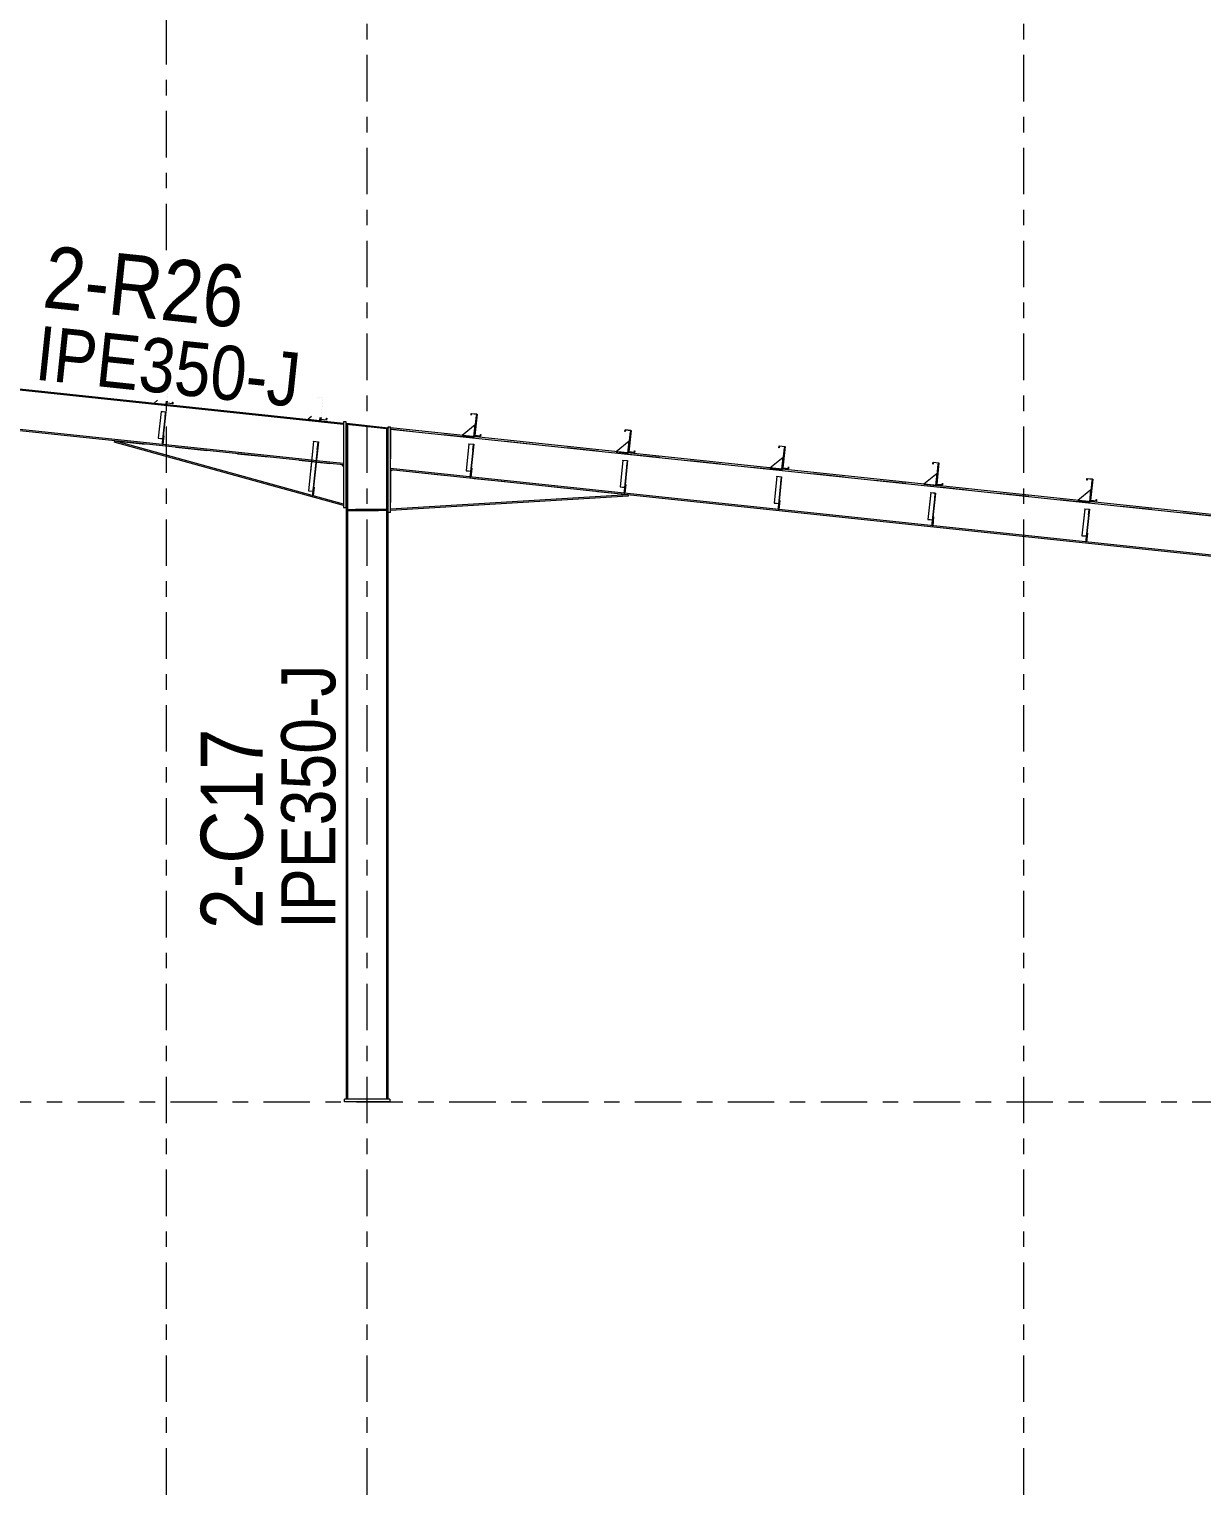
# Model space of a CAD drawing. Header units: millimetres. Extents: x -54 to 768, y -377 to 197.
# Drawn here: x 616.9 to 692.6, y -10 to 84.7 of the extents above; entities that cross this region are included whole.
import ezdxf

# ---------------------------------------------------------------- set-up
doc = ezdxf.new("R2010")
doc.units = ezdxf.units.MM
for name, pattern in [('XKITLINE00', [0]), ('XKITLINE02', [4, 2, -2]), ('XKITLINE03', [6, 3, -1, 1, -1])]:
    doc.linetypes.add(name, pattern=pattern)
for name, color, linetype, lineweight in [('Part', 2, 'Continuous', 0), ('PartMark', 7, 'Continuous', 0), ('S-grid', 1, 'Continuous', 0)]:
    doc.layers.add(name, color=color, linetype=linetype, lineweight=lineweight)
doc.styles.add('ARIAL', font='ARIAL.TTF')

# ---------------------------------------------------------------- blocks, each defined once
blk = doc.blocks.new('*A17')
at = {"layer": 'Part'}
blk.add_hatch(color=3, dxfattribs=at).paths.add_polyline_path([(685.79, 54.187), (685.801, 54.288), (685.815, 54.286), (685.803, 54.172), (685.42, 54.212), (685.565, 55.59), (685.21, 55.628), (685.2, 55.527), (685.186, 55.528), (685.198, 55.643), (685.581, 55.603), (685.435, 54.224)], flags=17)
blk = doc.blocks.new('*A18')
at = {"layer": 'Part'}
blk.add_hatch(color=3, dxfattribs=at).paths.add_polyline_path([(675.845, 55.236), (675.856, 55.337), (675.87, 55.335), (675.858, 55.221), (675.475, 55.261), (675.621, 56.639), (675.266, 56.677), (675.255, 56.576), (675.241, 56.577), (675.253, 56.692), (675.636, 56.652), (675.49, 55.273)], flags=17)
blk = doc.blocks.new('*A19')
at = {"layer": 'Part'}
blk.add_hatch(color=3, dxfattribs=at).paths.add_polyline_path([(665.901, 56.285), (665.911, 56.386), (665.925, 56.384), (665.913, 56.269), (665.53, 56.31), (665.676, 57.688), (665.321, 57.726), (665.31, 57.625), (665.296, 57.626), (665.308, 57.741), (665.691, 57.701), (665.546, 56.322)], flags=17)
blk = doc.blocks.new('*A20')
at = {"layer": 'Part'}
blk.add_hatch(color=3, dxfattribs=at).paths.add_polyline_path([(655.956, 57.334), (655.966, 57.435), (655.98, 57.433), (655.968, 57.318), (655.586, 57.359), (655.731, 58.737), (655.376, 58.775), (655.365, 58.674), (655.352, 58.675), (655.364, 58.79), (655.746, 58.75), (655.601, 57.371)], flags=17)
blk = doc.blocks.new('*A21')
at = {"layer": 'Part'}
blk.add_hatch(color=3, dxfattribs=at).paths.add_polyline_path([(646.011, 58.383), (646.022, 58.484), (646.035, 58.482), (646.023, 58.367), (645.641, 58.408), (645.786, 59.786), (645.431, 59.824), (645.42, 59.723), (645.407, 59.724), (645.419, 59.839), (645.801, 59.799), (645.656, 58.42)], flags=17)
blk = doc.blocks.new('*A22')
at = {"layer": 'Part'}
blk.add_hatch(color=3, dxfattribs=at).paths.add_polyline_path([(636.066, 59.432), (636.077, 59.533), (636.09, 59.531), (636.078, 59.416), (635.696, 59.457), (635.841, 60.835), (635.486, 60.873), (635.476, 60.772), (635.462, 60.773), (635.474, 60.888), (635.856, 60.848), (635.711, 59.469)], flags=17)
blk = doc.blocks.new('*A23')
at = {"layer": 'Part'}
blk.add_hatch(color=3, dxfattribs=at).paths.add_polyline_path([(626.121, 60.481), (626.132, 60.581), (626.146, 60.58), (626.134, 60.465), (625.751, 60.506), (625.896, 61.884), (625.541, 61.922), (625.531, 61.821), (625.517, 61.822), (625.529, 61.937), (625.912, 61.896), (625.766, 60.518)], flags=17)
blk = doc.blocks.new('*A143')
at = {"layer": 'Part'}
blk.add_hatch(color=3, dxfattribs=at).paths.add_polyline_path([(645.274, 57.861), (645.276, 57.88), (645.582, 57.848), (645.543, 57.477), (645.527, 57.479), (645.564, 57.831)], flags=17)
blk = doc.blocks.new('*A144')
at = {"layer": 'Part'}
blk.add_hatch(color=3, dxfattribs=at).paths.add_polyline_path([(635.235, 58.024), (635.238, 58.049), (635.544, 58.017), (635.492, 57.522), (635.477, 57.524), (635.526, 57.994)], flags=17)
blk = doc.blocks.new('*A145')
at = {"layer": 'Part'}
blk.add_hatch(color=3, dxfattribs=at).paths.add_polyline_path([(655.218, 56.812), (655.22, 56.831), (655.526, 56.799), (655.487, 56.428), (655.472, 56.43), (655.509, 56.782)], flags=17)
blk = doc.blocks.new('*A146')
at = {"layer": 'Part'}
blk.add_hatch(color=3, dxfattribs=at).paths.add_polyline_path([(665.163, 55.763), (665.165, 55.782), (665.471, 55.75), (665.432, 55.379), (665.417, 55.381), (665.454, 55.733)], flags=17)
blk = doc.blocks.new('*A147')
at = {"layer": 'Part'}
blk.add_hatch(color=3, dxfattribs=at).paths.add_polyline_path([(675.108, 54.714), (675.11, 54.733), (675.416, 54.701), (675.377, 54.33), (675.362, 54.332), (675.399, 54.684)], flags=17)
blk = doc.blocks.new('*A149')
at = {"layer": 'Part'}
blk.add_hatch(color=3, dxfattribs=at).paths.add_polyline_path([(685.053, 53.666), (685.055, 53.684), (685.361, 53.652), (685.322, 53.281), (685.307, 53.283), (685.344, 53.635)], flags=17)
blk = doc.blocks.new('*A155')
at = {"layer": 'Part'}
blk.add_hatch(color=3, dxfattribs=at).paths.add_polyline_path([(625.384, 59.959), (625.386, 59.978), (625.692, 59.945), (625.653, 59.575), (625.638, 59.577), (625.675, 59.929)], flags=17)
blk = doc.blocks.new('*A162')
at = {"layer": 'S-grid', "color": 1, "linetype": 'XKITLINE03', "lineweight": 0}
blk.add_line((-10, 15.385), (761.692, 15.385), dxfattribs=at)
blk = doc.blocks.new('*A165')
at = {"layer": 'S-grid', "color": 1, "linetype": 'XKITLINE03', "lineweight": 0}
blk.add_line((-10, 15.385), (761.885, 15.385), dxfattribs=at)
blk = doc.blocks.new('*A183')
at = {"layer": 'Part', "color": 2, "linetype": 'XKITLINE00', "lineweight": 0}
for p, q in [((685.186, 55.528), (685.198, 55.643)), ((685.2, 55.527), (685.186, 55.528)), ((685.198, 55.643), (685.581, 55.603)), ((685.21, 55.628), (685.2, 55.527)), ((685.565, 55.59), (685.21, 55.628)), ((685.42, 54.212), (685.565, 55.59)), ((685.581, 55.603), (685.435, 54.224)), ((685.803, 54.172), (685.42, 54.212)), ((685.435, 54.224), (685.79, 54.187)), ((685.79, 54.187), (685.801, 54.288)), ((685.801, 54.288), (685.815, 54.286)), ((685.815, 54.286), (685.803, 54.172))]:
    blk.add_line(p, q, dxfattribs=at)
blk = doc.blocks.new('*A184')
at = {"layer": 'Part', "color": 2, "linetype": 'XKITLINE00', "lineweight": 0}
for p, q in [((675.241, 56.577), (675.253, 56.692)), ((675.255, 56.576), (675.241, 56.577)), ((675.253, 56.692), (675.636, 56.652)), ((675.266, 56.677), (675.255, 56.576)), ((675.621, 56.639), (675.266, 56.677)), ((675.475, 55.261), (675.621, 56.639)), ((675.636, 56.652), (675.49, 55.273)), ((675.858, 55.221), (675.475, 55.261)), ((675.49, 55.273), (675.845, 55.236)), ((675.845, 55.236), (675.856, 55.337)), ((675.856, 55.337), (675.87, 55.335)), ((675.87, 55.335), (675.858, 55.221))]:
    blk.add_line(p, q, dxfattribs=at)
blk = doc.blocks.new('*A185')
at = {"layer": 'Part', "color": 2, "linetype": 'XKITLINE00', "lineweight": 0}
for p, q in [((665.296, 57.626), (665.308, 57.741)), ((665.308, 57.741), (665.691, 57.701)), ((665.31, 57.625), (665.296, 57.626)), ((665.321, 57.726), (665.31, 57.625)), ((665.676, 57.688), (665.321, 57.726)), ((665.53, 56.31), (665.676, 57.688)), ((665.691, 57.701), (665.546, 56.322)), ((665.913, 56.269), (665.53, 56.31)), ((665.546, 56.322), (665.901, 56.285)), ((665.901, 56.285), (665.911, 56.386)), ((665.911, 56.386), (665.925, 56.384)), ((665.925, 56.384), (665.913, 56.269))]:
    blk.add_line(p, q, dxfattribs=at)
blk = doc.blocks.new('*A186')
at = {"layer": 'Part', "color": 2, "linetype": 'XKITLINE00', "lineweight": 0}
for p, q in [((655.352, 58.675), (655.364, 58.79)), ((655.364, 58.79), (655.746, 58.75)), ((655.376, 58.775), (655.365, 58.674)), ((655.731, 58.737), (655.376, 58.775)), ((655.586, 57.359), (655.731, 58.737)), ((655.746, 58.75), (655.601, 57.371)), ((655.365, 58.674), (655.352, 58.675)), ((655.968, 57.318), (655.586, 57.359)), ((655.601, 57.371), (655.956, 57.334)), ((655.956, 57.334), (655.966, 57.435)), ((655.966, 57.435), (655.98, 57.433)), ((655.98, 57.433), (655.968, 57.318))]:
    blk.add_line(p, q, dxfattribs=at)
blk = doc.blocks.new('*A187')
at = {"layer": 'Part', "color": 2, "linetype": 'XKITLINE00', "lineweight": 0}
for p, q in [((645.407, 59.724), (645.419, 59.839)), ((645.42, 59.723), (645.407, 59.724)), ((645.419, 59.839), (645.801, 59.799)), ((645.431, 59.824), (645.42, 59.723)), ((645.786, 59.786), (645.431, 59.824)), ((645.641, 58.408), (645.786, 59.786)), ((645.801, 59.799), (645.656, 58.42)), ((646.023, 58.367), (645.641, 58.408)), ((645.656, 58.42), (646.011, 58.383)), ((646.011, 58.383), (646.022, 58.484)), ((646.022, 58.484), (646.035, 58.482)), ((646.035, 58.482), (646.023, 58.367))]:
    blk.add_line(p, q, dxfattribs=at)
blk = doc.blocks.new('*A188')
at = {"layer": 'Part', "color": 2, "linetype": 'XKITLINE00', "lineweight": 0}
for p, q in [((635.696, 59.457), (635.709, 59.579)), ((636.078, 59.416), (635.696, 59.457)), ((635.723, 59.578), (635.711, 59.469)), ((635.711, 59.469), (636.066, 59.432)), ((636.066, 59.432), (636.077, 59.533)), ((636.077, 59.533), (636.09, 59.531)), ((636.09, 59.531), (636.078, 59.416))]:
    blk.add_line(p, q, dxfattribs=at)
blk = doc.blocks.new('*A189')
at = {"layer": 'Part', "color": 2, "linetype": 'XKITLINE00', "lineweight": 0}
for p, q in [((625.751, 60.506), (625.764, 60.628)), ((625.778, 60.627), (625.766, 60.518)), ((626.121, 60.481), (626.132, 60.581)), ((626.132, 60.581), (626.146, 60.58)), ((626.146, 60.58), (626.134, 60.465)), ((626.134, 60.465), (625.751, 60.506)), ((625.766, 60.518), (626.121, 60.481))]:
    blk.add_line(p, q, dxfattribs=at)
blk = doc.blocks.new('*A572')
at = {"layer": 'Part', "color": 2, "linetype": 'XKITLINE00', "lineweight": 0}
blk.add_line((685.454, 54.904), (684.609, 54.22), dxfattribs=at)
at = {"layer": 'Part', "color": 7, "linetype": 'XKITLINE02', "lineweight": 0}
for p, q in [((685.374, 54.139), (685.454, 54.904)), ((684.609, 54.22), (685.374, 54.139))]:
    blk.add_line(p, q, dxfattribs=at)
blk = doc.blocks.new('*A573')
at = {"layer": 'Part', "color": 2, "linetype": 'XKITLINE00', "lineweight": 0}
for p, q in [((685.519, 55.516), (685.374, 54.139)), ((685.557, 55.512), (685.519, 55.516)), ((685.42, 54.212), (685.412, 54.135))]:
    blk.add_line(p, q, dxfattribs=at)
at = {"layer": 'Part', "color": 7, "linetype": 'XKITLINE02', "lineweight": 0}
for p, q in [((685.42, 54.212), (685.557, 55.512)), ((685.412, 54.135), (685.374, 54.139))]:
    blk.add_line(p, q, dxfattribs=at)
blk = doc.blocks.new('*A796')
at = {"layer": 'S-grid', "color": 1, "linetype": 'XKITLINE03', "lineweight": 0}
blk.add_line((638.692, -10), (638.692, 130.192), dxfattribs=at)
blk = doc.blocks.new('*A798')
at = {"layer": 'S-grid', "color": 1, "linetype": 'XKITLINE03', "lineweight": 0}
blk.add_line((681.115, -10), (681.115, 130.192), dxfattribs=at)
blk = doc.blocks.new('*A799')
at = {"layer": 'S-grid', "color": 1, "linetype": 'XKITLINE03', "lineweight": 0}
for p, q in [((625.731, 70.385), (625.731, 130.192)), ((625.731, -10), (625.731, 60.632))]:
    blk.add_line(p, q, dxfattribs=at)
blk = doc.blocks.new('*A801')
at = {"layer": 'Part', "color": 2, "linetype": 'XKITLINE00', "lineweight": 0}
for p, q in [((728.551, 49.585), (640.208, 58.903)), ((640.208, 58.818), (728.942, 49.459)), ((729.177, 46.897), (640.208, 56.281)), ((729.177, 46.812), (640.208, 56.196))]:
    blk.add_line(p, q, dxfattribs=at)
at = {"layer": 'Part', "color": 7, "linetype": 'XKITLINE02', "lineweight": 0}
for p, q in [((640.208, 58.903), (640.208, 56.196)), ((729.177, 49.434), (640.208, 58.818)), ((729.177, 49.519), (728.551, 49.585)), ((729.177, 49.519), (729.177, 46.812))]:
    blk.add_line(p, q, dxfattribs=at)
blk = doc.blocks.new('*A802')
at = {"layer": 'Part', "color": 7, "linetype": 'XKITLINE02', "lineweight": 0}
for p, q in [((639.954, 53.648), (637.431, 53.648)), ((637.431, 53.571), (637.431, 53.648)), ((637.431, 53.571), (639.954, 53.571)), ((637.546, 53.571), (637.546, 53.648)), ((639.838, 53.571), (639.838, 53.648)), ((639.954, 53.571), (639.954, 53.648))]:
    blk.add_line(p, q, dxfattribs=at)
blk = doc.blocks.new('*A803')
at = {"layer": 'Part', "color": 2, "linetype": 'XKITLINE00', "lineweight": 0}
for p, q in [((645.74, 59.712), (645.594, 58.335)), ((645.778, 59.708), (645.74, 59.712)), ((645.641, 58.408), (645.633, 58.331))]:
    blk.add_line(p, q, dxfattribs=at)
at = {"layer": 'Part', "color": 7, "linetype": 'XKITLINE02', "lineweight": 0}
for p, q in [((645.641, 58.408), (645.778, 59.708)), ((645.633, 58.331), (645.594, 58.335))]:
    blk.add_line(p, q, dxfattribs=at)
blk = doc.blocks.new('*A804')
at = {"layer": 'Part', "color": 2, "linetype": 'XKITLINE00', "lineweight": 0}
blk.add_line((645.675, 59.1), (644.829, 58.416), dxfattribs=at)
at = {"layer": 'Part', "color": 7, "linetype": 'XKITLINE02', "lineweight": 0}
for p, q in [((645.594, 58.335), (645.675, 59.1)), ((644.829, 58.416), (645.594, 58.335))]:
    blk.add_line(p, q, dxfattribs=at)
blk = doc.blocks.new('*A805')
at = {"layer": 'Part', "color": 2, "linetype": 'XKITLINE00', "lineweight": 0}
for p, q in [((645.274, 57.861), (645.092, 56.143)), ((645.274, 57.861), (645.276, 57.88)), ((645.564, 57.831), (645.274, 57.861)), ((645.276, 57.88), (645.582, 57.848)), ((645.582, 57.848), (645.393, 56.061)), ((645.527, 57.479), (645.564, 57.831)), ((645.527, 57.479), (645.358, 55.873)), ((645.527, 57.479), (645.543, 57.477)), ((645.092, 56.143), (645.383, 56.113)), ((645.358, 55.873), (645.373, 55.871))]:
    blk.add_line(p, q, dxfattribs=at)
at = {"layer": 'Part', "color": 7, "linetype": 'XKITLINE02', "lineweight": 0}
for p, q in [((645.094, 56.156), (645.4, 56.124)), ((645.373, 55.871), (645.393, 56.061))]:
    blk.add_line(p, q, dxfattribs=at)
blk = doc.blocks.new('*A806')
at = {"layer": 'Part', "color": 2, "linetype": 'XKITLINE00', "lineweight": 0}
for p, q in [((645.359, 55.738), (645.393, 56.061)), ((645.458, 56.308), (645.397, 55.734)), ((645.42, 56.312), (645.458, 56.308))]:
    blk.add_line(p, q, dxfattribs=at)
at = {"layer": 'Part', "color": 7, "linetype": 'XKITLINE02', "lineweight": 0}
for p, q in [((645.371, 55.853), (645.409, 55.849)), ((645.393, 56.061), (645.42, 56.312)), ((645.397, 55.734), (645.359, 55.738))]:
    blk.add_line(p, q, dxfattribs=at)
blk = doc.blocks.new('*A807')
at = {"layer": 'Part', "color": 7, "linetype": 'XKITLINE02', "lineweight": 0}
for p, q in [((635.214, 54.891), (635.234, 55.082)), ((635.177, 54.541), (635.174, 54.509)), ((635.212, 54.505), (635.174, 54.509)), ((635.186, 54.623), (635.224, 54.619)), ((635.212, 54.505), (635.215, 54.53))]:
    blk.add_line(p, q, dxfattribs=at)
at = {"layer": 'Part', "color": 2, "linetype": 'XKITLINE00', "lineweight": 0}
for p, q in [((635.273, 55.078), (635.215, 54.53)), ((635.234, 55.082), (635.273, 55.078)), ((635.214, 54.891), (635.177, 54.541))]:
    blk.add_line(p, q, dxfattribs=at)
blk = doc.blocks.new('*A808')
at = {"layer": 'Part', "color": 2, "linetype": 'XKITLINE00', "lineweight": 0}
for p, q in [((635.235, 58.024), (634.9, 54.843)), ((635.544, 58.017), (635.214, 54.891)), ((635.235, 58.024), (635.238, 58.049)), ((635.526, 57.994), (635.235, 58.024)), ((635.238, 58.049), (635.544, 58.017)), ((635.477, 57.524), (635.526, 57.994)), ((635.477, 57.524), (635.172, 54.632)), ((635.477, 57.524), (635.492, 57.522)), ((634.9, 54.843), (635.191, 54.812)), ((635.172, 54.632), (635.187, 54.631))]:
    blk.add_line(p, q, dxfattribs=at)
at = {"layer": 'Part', "color": 7, "linetype": 'XKITLINE02', "lineweight": 0}
for p, q in [((634.901, 54.853), (635.207, 54.82)), ((635.187, 54.631), (635.214, 54.891))]:
    blk.add_line(p, q, dxfattribs=at)
blk = doc.blocks.new('*A809')
at = {"layer": 'Part', "color": 2, "linetype": 'XKITLINE00', "lineweight": 0}
blk.add_line((635.104, 59.643), (634.885, 59.465), dxfattribs=at)
at = {"layer": 'Part', "color": 7, "linetype": 'XKITLINE02', "lineweight": 0}
for p, q in [((634.885, 59.465), (635.65, 59.384)), ((635.65, 59.384), (635.671, 59.583))]:
    blk.add_line(p, q, dxfattribs=at)
blk = doc.blocks.new('*A810')
at = {"layer": 'Part', "color": 2, "linetype": 'XKITLINE00', "lineweight": 0}
for p, q in [((635.671, 59.583), (635.65, 59.384)), ((635.696, 59.457), (635.688, 59.38))]:
    blk.add_line(p, q, dxfattribs=at)
at = {"layer": 'Part', "color": 7, "linetype": 'XKITLINE02', "lineweight": 0}
for p, q in [((635.688, 59.38), (635.65, 59.384)), ((635.696, 59.457), (635.709, 59.579))]:
    blk.add_line(p, q, dxfattribs=at)
blk = doc.blocks.new('*A811')
at = {"layer": 'Part', "color": 2, "linetype": 'XKITLINE00', "lineweight": 0}
for p, q in [((637.431, 53.648), (639.954, 53.648)), ((639.954, 53.571), (637.431, 53.571))]:
    blk.add_line(p, q, dxfattribs=at)
at = {"layer": 'Part', "color": 7, "linetype": 'XKITLINE02', "lineweight": 0}
for p, q in [((637.431, 53.571), (637.431, 53.648)), ((637.546, 53.571), (637.546, 53.648)), ((639.838, 53.571), (639.838, 53.648)), ((639.954, 53.648), (639.954, 53.571))]:
    blk.add_line(p, q, dxfattribs=at)
blk = doc.blocks.new('*A812')
at = {"layer": 'Part', "color": 2, "linetype": 'XKITLINE00', "lineweight": 0}
for p, q in [((637.346, 59.128), (637.354, 59.204)), ((640.038, 58.844), (637.346, 59.128)), ((637.354, 59.204), (640.047, 58.92)), ((640.047, 58.92), (640.038, 58.844))]:
    blk.add_line(p, q, dxfattribs=at)
blk = doc.blocks.new('*A813')
at = {"layer": 'Part', "color": 2, "linetype": 'XKITLINE00', "lineweight": 0}
for p, q in [((637.331, 59.3), (637.177, 59.3)), ((637.177, 59.3), (637.177, 53.762)), ((637.331, 53.762), (637.331, 59.3)), ((637.177, 53.762), (637.331, 53.762))]:
    blk.add_line(p, q, dxfattribs=at)
blk = doc.blocks.new('*A814')
at = {"layer": 'Part', "color": 2, "linetype": 'XKITLINE00', "lineweight": 0}
for p, q in [((640.054, 53.442), (640.054, 58.98)), ((640.054, 58.98), (640.208, 58.98)), ((640.208, 53.442), (640.208, 58.98)), ((640.208, 53.442), (640.054, 53.442))]:
    blk.add_line(p, q, dxfattribs=at)
blk = doc.blocks.new('*A815')
at = {"layer": 'Part', "color": 2, "linetype": 'XKITLINE00', "lineweight": 0}
blk.add_line((625.16, 60.692), (624.94, 60.514), dxfattribs=at)
at = {"layer": 'Part', "color": 7, "linetype": 'XKITLINE02', "lineweight": 0}
for p, q in [((625.705, 60.433), (625.726, 60.632)), ((624.94, 60.514), (625.705, 60.433))]:
    blk.add_line(p, q, dxfattribs=at)
blk = doc.blocks.new('*A816')
at = {"layer": 'Part', "color": 2, "linetype": 'XKITLINE00', "lineweight": 0}
for p, q in [((625.726, 60.632), (625.705, 60.433)), ((625.751, 60.506), (625.743, 60.429))]:
    blk.add_line(p, q, dxfattribs=at)
at = {"layer": 'Part', "color": 7, "linetype": 'XKITLINE02', "lineweight": 0}
for p, q in [((625.751, 60.506), (625.764, 60.628)), ((625.743, 60.429), (625.705, 60.433))]:
    blk.add_line(p, q, dxfattribs=at)
blk = doc.blocks.new('*A817')
at = {"layer": 'Part', "color": 2, "linetype": 'XKITLINE00', "lineweight": 0}
for p, q in [((640.319, 56.184), (640.208, 56.084)), ((655.56, 54.577), (640.208, 53.666)), ((655.566, 54.492), (640.208, 53.581)), ((655.56, 54.577), (655.566, 54.492))]:
    blk.add_line(p, q, dxfattribs=at)
at = {"layer": 'Part', "color": 7, "linetype": 'XKITLINE02', "lineweight": 0}
for p, q in [((640.208, 56.084), (640.208, 53.581)), ((655.56, 54.577), (640.319, 56.184))]:
    blk.add_line(p, q, dxfattribs=at)
blk = doc.blocks.new('*A818')
at = {"layer": 'Part', "color": 7, "linetype": 'XKITLINE02', "lineweight": 0}
for p, q in [((655.364, 55.263), (655.304, 54.689)), ((655.342, 54.685), (655.403, 55.259)), ((655.403, 55.259), (655.364, 55.263)), ((655.304, 54.689), (655.342, 54.685)), ((655.316, 54.804), (655.354, 54.8))]:
    blk.add_line(p, q, dxfattribs=at)
blk = doc.blocks.new('*A819')
at = {"layer": 'Part', "color": 7, "linetype": 'XKITLINE02', "lineweight": 0}
for p, q in [((655.22, 56.831), (655.037, 55.094)), ((655.318, 54.822), (655.526, 56.799)), ((655.509, 56.782), (655.303, 54.824)), ((655.037, 55.094), (655.328, 55.064)), ((655.039, 55.107), (655.345, 55.075)), ((655.303, 54.824), (655.318, 54.822))]:
    blk.add_line(p, q, dxfattribs=at)
blk = doc.blocks.new('*A820')
at = {"layer": 'Part', "color": 2, "linetype": 'XKITLINE00', "lineweight": 0}
for p, q in [((655.304, 54.689), (655.338, 55.012)), ((655.403, 55.259), (655.342, 54.685)), ((655.364, 55.263), (655.403, 55.259))]:
    blk.add_line(p, q, dxfattribs=at)
at = {"layer": 'Part', "color": 7, "linetype": 'XKITLINE02', "lineweight": 0}
for p, q in [((655.338, 55.012), (655.364, 55.263)), ((655.342, 54.685), (655.304, 54.689)), ((655.316, 54.804), (655.354, 54.8))]:
    blk.add_line(p, q, dxfattribs=at)
blk = doc.blocks.new('*A821')
at = {"layer": 'Part', "color": 2, "linetype": 'XKITLINE00', "lineweight": 0}
for p, q in [((655.218, 56.812), (655.037, 55.094)), ((655.218, 56.812), (655.22, 56.831)), ((655.509, 56.782), (655.218, 56.812)), ((655.22, 56.831), (655.526, 56.799)), ((655.526, 56.799), (655.338, 55.012)), ((655.472, 56.43), (655.303, 54.824)), ((655.472, 56.43), (655.509, 56.782)), ((655.472, 56.43), (655.487, 56.428)), ((655.037, 55.094), (655.328, 55.064)), ((655.303, 54.824), (655.318, 54.822))]:
    blk.add_line(p, q, dxfattribs=at)
at = {"layer": 'Part', "color": 7, "linetype": 'XKITLINE02', "lineweight": 0}
for p, q in [((655.039, 55.107), (655.345, 55.075)), ((655.318, 54.822), (655.338, 55.012))]:
    blk.add_line(p, q, dxfattribs=at)
blk = doc.blocks.new('*A822')
at = {"layer": 'Part', "color": 2, "linetype": 'XKITLINE00', "lineweight": 0}
blk.add_line((655.62, 58.051), (654.774, 57.367), dxfattribs=at)
at = {"layer": 'Part', "color": 7, "linetype": 'XKITLINE02', "lineweight": 0}
for p, q in [((655.539, 57.286), (655.62, 58.051)), ((654.774, 57.367), (655.539, 57.286))]:
    blk.add_line(p, q, dxfattribs=at)
blk = doc.blocks.new('*A823')
at = {"layer": 'Part', "color": 2, "linetype": 'XKITLINE00', "lineweight": 0}
for p, q in [((655.684, 58.663), (655.539, 57.286)), ((655.723, 58.659), (655.684, 58.663)), ((655.586, 57.359), (655.577, 57.282))]:
    blk.add_line(p, q, dxfattribs=at)
at = {"layer": 'Part', "color": 7, "linetype": 'XKITLINE02', "lineweight": 0}
for p, q in [((655.586, 57.359), (655.723, 58.659)), ((655.577, 57.282), (655.539, 57.286))]:
    blk.add_line(p, q, dxfattribs=at)
blk = doc.blocks.new('*A824')
at = {"layer": 'Part', "color": 7, "linetype": 'XKITLINE02', "lineweight": 0}
for p, q in [((675.11, 54.733), (674.927, 52.996)), ((675.399, 54.684), (675.192, 52.726)), ((675.208, 52.724), (675.416, 54.701)), ((674.928, 53.009), (675.234, 52.977)), ((674.927, 52.996), (675.218, 52.966)), ((675.192, 52.726), (675.208, 52.724))]:
    blk.add_line(p, q, dxfattribs=at)
blk = doc.blocks.new('*A825')
at = {"layer": 'Part', "color": 7, "linetype": 'XKITLINE02', "lineweight": 0}
for p, q in [((665.309, 54.214), (665.249, 53.64)), ((665.287, 53.636), (665.348, 54.21)), ((665.348, 54.21), (665.309, 54.214)), ((665.249, 53.64), (665.287, 53.636)), ((665.261, 53.755), (665.299, 53.751))]:
    blk.add_line(p, q, dxfattribs=at)
blk = doc.blocks.new('*A826')
at = {"layer": 'Part', "color": 7, "linetype": 'XKITLINE02', "lineweight": 0}
for p, q in [((665.165, 55.782), (664.982, 54.045)), ((665.454, 55.733), (665.247, 53.775)), ((665.263, 53.773), (665.471, 55.75)), ((664.982, 54.045), (665.273, 54.015)), ((664.983, 54.058), (665.289, 54.026)), ((665.247, 53.775), (665.263, 53.773))]:
    blk.add_line(p, q, dxfattribs=at)
blk = doc.blocks.new('*A827')
at = {"layer": 'Part', "color": 7, "linetype": 'XKITLINE02', "lineweight": 0}
for p, q in [((675.254, 53.165), (675.194, 52.591)), ((675.232, 52.587), (675.292, 53.161)), ((675.292, 53.161), (675.254, 53.165)), ((675.194, 52.591), (675.232, 52.587)), ((675.206, 52.706), (675.244, 52.702))]:
    blk.add_line(p, q, dxfattribs=at)
blk = doc.blocks.new('*A828')
at = {"layer": 'Part', "color": 2, "linetype": 'XKITLINE00', "lineweight": 0}
for p, q in [((665.629, 57.614), (665.484, 56.237)), ((665.668, 57.61), (665.629, 57.614)), ((665.53, 56.31), (665.522, 56.233))]:
    blk.add_line(p, q, dxfattribs=at)
at = {"layer": 'Part', "color": 7, "linetype": 'XKITLINE02', "lineweight": 0}
for p, q in [((665.53, 56.31), (665.668, 57.61)), ((665.522, 56.233), (665.484, 56.237))]:
    blk.add_line(p, q, dxfattribs=at)
blk = doc.blocks.new('*A829')
at = {"layer": 'Part', "color": 2, "linetype": 'XKITLINE00', "lineweight": 0}
blk.add_line((665.565, 57.002), (664.719, 56.318), dxfattribs=at)
at = {"layer": 'Part', "color": 7, "linetype": 'XKITLINE02', "lineweight": 0}
for p, q in [((665.484, 56.237), (665.565, 57.002)), ((664.719, 56.318), (665.484, 56.237))]:
    blk.add_line(p, q, dxfattribs=at)
blk = doc.blocks.new('*A830')
at = {"layer": 'Part', "color": 2, "linetype": 'XKITLINE00', "lineweight": 0}
for p, q in [((665.163, 55.763), (664.982, 54.045)), ((665.163, 55.763), (665.165, 55.782)), ((665.454, 55.733), (665.163, 55.763)), ((665.165, 55.782), (665.471, 55.75)), ((665.417, 55.381), (665.247, 53.775)), ((665.471, 55.75), (665.283, 53.963)), ((665.417, 55.381), (665.454, 55.733)), ((665.417, 55.381), (665.432, 55.379)), ((664.982, 54.045), (665.273, 54.015)), ((665.247, 53.775), (665.263, 53.773))]:
    blk.add_line(p, q, dxfattribs=at)
at = {"layer": 'Part', "color": 7, "linetype": 'XKITLINE02', "lineweight": 0}
for p, q in [((664.983, 54.058), (665.289, 54.026)), ((665.263, 53.773), (665.283, 53.963))]:
    blk.add_line(p, q, dxfattribs=at)
blk = doc.blocks.new('*A831')
at = {"layer": 'Part', "color": 2, "linetype": 'XKITLINE00', "lineweight": 0}
for p, q in [((665.249, 53.64), (665.283, 53.963)), ((665.348, 54.21), (665.287, 53.636)), ((665.309, 54.214), (665.348, 54.21))]:
    blk.add_line(p, q, dxfattribs=at)
at = {"layer": 'Part', "color": 7, "linetype": 'XKITLINE02', "lineweight": 0}
for p, q in [((665.283, 53.963), (665.309, 54.214)), ((665.287, 53.636), (665.249, 53.64)), ((665.261, 53.755), (665.299, 53.751))]:
    blk.add_line(p, q, dxfattribs=at)
blk = doc.blocks.new('*A832')
at = {"layer": 'Part', "color": 2, "linetype": 'XKITLINE00', "lineweight": 0}
for p, q in [((675.574, 56.565), (675.429, 55.188)), ((675.612, 56.561), (675.574, 56.565)), ((675.475, 55.261), (675.467, 55.184))]:
    blk.add_line(p, q, dxfattribs=at)
at = {"layer": 'Part', "color": 7, "linetype": 'XKITLINE02', "lineweight": 0}
for p, q in [((675.475, 55.261), (675.612, 56.561)), ((675.467, 55.184), (675.429, 55.188))]:
    blk.add_line(p, q, dxfattribs=at)
blk = doc.blocks.new('*A833')
at = {"layer": 'Part', "color": 2, "linetype": 'XKITLINE00', "lineweight": 0}
blk.add_line((675.51, 55.953), (674.664, 55.269), dxfattribs=at)
at = {"layer": 'Part', "color": 7, "linetype": 'XKITLINE02', "lineweight": 0}
for p, q in [((675.429, 55.188), (675.51, 55.953)), ((674.664, 55.269), (675.429, 55.188))]:
    blk.add_line(p, q, dxfattribs=at)
blk = doc.blocks.new('*A834')
at = {"layer": 'Part', "color": 2, "linetype": 'XKITLINE00', "lineweight": 0}
for p, q in [((675.108, 54.714), (674.927, 52.996)), ((675.108, 54.714), (675.11, 54.733)), ((675.399, 54.684), (675.108, 54.714)), ((675.11, 54.733), (675.416, 54.701)), ((675.362, 54.332), (675.192, 52.726)), ((675.416, 54.701), (675.228, 52.914)), ((675.362, 54.332), (675.399, 54.684)), ((675.362, 54.332), (675.377, 54.33)), ((674.927, 52.996), (675.218, 52.966)), ((675.192, 52.726), (675.208, 52.724))]:
    blk.add_line(p, q, dxfattribs=at)
at = {"layer": 'Part', "color": 7, "linetype": 'XKITLINE02', "lineweight": 0}
for p, q in [((674.928, 53.009), (675.234, 52.977)), ((675.208, 52.724), (675.228, 52.914))]:
    blk.add_line(p, q, dxfattribs=at)
blk = doc.blocks.new('*A835')
at = {"layer": 'Part', "color": 7, "linetype": 'XKITLINE02', "lineweight": 0}
for p, q in [((675.228, 52.914), (675.254, 53.165)), ((675.232, 52.587), (675.194, 52.591)), ((675.206, 52.706), (675.244, 52.702))]:
    blk.add_line(p, q, dxfattribs=at)
at = {"layer": 'Part', "color": 2, "linetype": 'XKITLINE00', "lineweight": 0}
for p, q in [((675.292, 53.161), (675.232, 52.587)), ((675.254, 53.165), (675.292, 53.161)), ((675.194, 52.591), (675.228, 52.914))]:
    blk.add_line(p, q, dxfattribs=at)
blk = doc.blocks.new('*A841')
at = {"layer": 'Part', "color": 7, "linetype": 'XKITLINE02', "lineweight": 0}
for p, q in [((685.199, 52.116), (685.138, 51.542)), ((685.177, 51.538), (685.237, 52.112)), ((685.237, 52.112), (685.199, 52.116)), ((685.138, 51.542), (685.177, 51.538)), ((685.151, 51.657), (685.189, 51.653))]:
    blk.add_line(p, q, dxfattribs=at)
blk = doc.blocks.new('*A842')
at = {"layer": 'Part', "color": 7, "linetype": 'XKITLINE02', "lineweight": 0}
for p, q in [((685.055, 53.684), (684.872, 51.947)), ((685.344, 53.635), (685.137, 51.677)), ((685.152, 51.675), (685.361, 53.652)), ((684.872, 51.947), (685.162, 51.917)), ((684.873, 51.96), (685.179, 51.928)), ((685.137, 51.677), (685.152, 51.675))]:
    blk.add_line(p, q, dxfattribs=at)
blk = doc.blocks.new('*A843')
at = {"layer": 'Part', "color": 7, "linetype": 'XKITLINE02', "lineweight": 0}
for p, q in [((685.172, 51.865), (685.199, 52.116)), ((685.177, 51.538), (685.138, 51.542)), ((685.151, 51.657), (685.189, 51.653))]:
    blk.add_line(p, q, dxfattribs=at)
at = {"layer": 'Part', "color": 2, "linetype": 'XKITLINE00', "lineweight": 0}
for p, q in [((685.237, 52.112), (685.177, 51.538)), ((685.199, 52.116), (685.237, 52.112)), ((685.138, 51.542), (685.172, 51.865))]:
    blk.add_line(p, q, dxfattribs=at)
blk = doc.blocks.new('*A844')
at = {"layer": 'Part', "color": 2, "linetype": 'XKITLINE00', "lineweight": 0}
for p, q in [((685.053, 53.666), (684.872, 51.947)), ((685.053, 53.666), (685.055, 53.684)), ((685.344, 53.635), (685.053, 53.666)), ((685.055, 53.684), (685.361, 53.652)), ((685.307, 53.283), (685.137, 51.677)), ((685.361, 53.652), (685.172, 51.865)), ((685.307, 53.283), (685.344, 53.635)), ((685.307, 53.283), (685.322, 53.281)), ((684.872, 51.947), (685.162, 51.917)), ((685.137, 51.677), (685.152, 51.675))]:
    blk.add_line(p, q, dxfattribs=at)
at = {"layer": 'Part', "color": 7, "linetype": 'XKITLINE02', "lineweight": 0}
for p, q in [((684.873, 51.96), (685.179, 51.928)), ((685.152, 51.675), (685.172, 51.865))]:
    blk.add_line(p, q, dxfattribs=at)
blk = doc.blocks.new('*A877')
at = {"layer": 'Part', "color": 2, "linetype": 'XKITLINE00', "lineweight": 0}
for p, q in [((637.346, 59.128), (637.346, 15.538)), ((637.431, 59.119), (637.346, 59.128)), ((637.431, 59.119), (637.431, 15.538)), ((640.038, 58.844), (639.954, 58.853)), ((639.954, 58.853), (639.954, 15.538)), ((640.038, 58.844), (640.038, 15.538))]:
    blk.add_line(p, q, dxfattribs=at)
at = {"layer": 'Part', "color": 7, "linetype": 'XKITLINE02', "lineweight": 0}
for p, q in [((639.954, 58.853), (637.431, 59.119)), ((640.038, 15.538), (637.346, 15.538))]:
    blk.add_line(p, q, dxfattribs=at)
blk = doc.blocks.new('*A878')
at = {"layer": 'Part', "color": 2, "linetype": 'XKITLINE00', "lineweight": 0}
for p, q in [((640.154, 15.538), (637.231, 15.538)), ((637.231, 15.385), (637.231, 15.538)), ((640.154, 15.385), (637.231, 15.385)), ((640.154, 15.538), (640.154, 15.385))]:
    blk.add_line(p, q, dxfattribs=at)
blk = doc.blocks.new('*A879')
at = {"layer": 'Part', "color": 2, "linetype": 'XKITLINE00', "lineweight": 0}
for p, q in [((622.37, 58.078), (622.347, 57.996)), ((637.177, 53.9), (622.347, 57.996)), ((637.177, 53.988), (622.37, 58.078)), ((637.065, 56.528), (637.177, 56.404))]:
    blk.add_line(p, q, dxfattribs=at)
at = {"layer": 'Part', "color": 7, "linetype": 'XKITLINE02', "lineweight": 0}
for p, q in [((622.37, 58.078), (637.065, 56.528)), ((637.177, 56.404), (637.177, 53.9))]:
    blk.add_line(p, q, dxfattribs=at)
blk = doc.blocks.new('*A880')
at = {"layer": 'Part', "color": 7, "linetype": 'XKITLINE02', "lineweight": 0}
for p, q in [((610.3, 59.351), (610.582, 62.028)), ((637.177, 59.223), (637.177, 56.516)), ((635.414, 56.787), (635.108, 56.819)), ((635.405, 56.703), (635.099, 56.735))]:
    blk.add_line(p, q, dxfattribs=at)
at = {"layer": 'Part', "color": 2, "linetype": 'XKITLINE00', "lineweight": 0}
for p, q in [((637.177, 59.138), (610.573, 61.944)), ((610.582, 62.028), (637.177, 59.223)), ((635.099, 56.735), (610.3, 59.351)), ((635.108, 56.819), (610.309, 59.435)), ((637.177, 56.516), (635.405, 56.703)), ((637.177, 56.601), (635.414, 56.787))]:
    blk.add_line(p, q, dxfattribs=at)
blk = doc.blocks.new('*A881')
at = {"layer": 'Part', "color": 7, "linetype": 'XKITLINE02', "lineweight": 0}
for p, q in [((625.386, 59.978), (625.203, 58.241)), ((625.675, 59.929), (625.468, 57.97)), ((625.483, 57.969), (625.692, 59.945)), ((625.203, 58.241), (625.493, 58.21)), ((625.204, 58.254), (625.51, 58.221)), ((625.468, 57.97), (625.483, 57.969))]:
    blk.add_line(p, q, dxfattribs=at)
blk = doc.blocks.new('*A882')
at = {"layer": 'Part', "color": 7, "linetype": 'XKITLINE02', "lineweight": 0}
for p, q in [((625.53, 58.41), (625.469, 57.836)), ((625.469, 57.836), (625.508, 57.832)), ((625.482, 57.951), (625.52, 57.947)), ((625.508, 57.832), (625.568, 58.406)), ((625.568, 58.406), (625.53, 58.41))]:
    blk.add_line(p, q, dxfattribs=at)
blk = doc.blocks.new('*A883')
at = {"layer": 'Part', "color": 2, "linetype": 'XKITLINE00', "lineweight": 0}
for p, q in [((625.469, 57.836), (625.503, 58.159)), ((625.568, 58.406), (625.508, 57.832)), ((625.53, 58.41), (625.568, 58.406))]:
    blk.add_line(p, q, dxfattribs=at)
at = {"layer": 'Part', "color": 7, "linetype": 'XKITLINE02', "lineweight": 0}
for p, q in [((625.508, 57.832), (625.469, 57.836)), ((625.482, 57.951), (625.52, 57.947)), ((625.503, 58.159), (625.53, 58.41))]:
    blk.add_line(p, q, dxfattribs=at)
blk = doc.blocks.new('*A884')
at = {"layer": 'Part', "color": 2, "linetype": 'XKITLINE00', "lineweight": 0}
for p, q in [((625.384, 59.959), (625.203, 58.241)), ((625.384, 59.959), (625.386, 59.978)), ((625.675, 59.929), (625.384, 59.959)), ((625.386, 59.978), (625.692, 59.945)), ((625.692, 59.945), (625.503, 58.159)), ((625.638, 59.577), (625.675, 59.929)), ((625.638, 59.577), (625.468, 57.97)), ((625.638, 59.577), (625.653, 59.575)), ((625.203, 58.241), (625.493, 58.21)), ((625.468, 57.97), (625.483, 57.969))]:
    blk.add_line(p, q, dxfattribs=at)
at = {"layer": 'Part', "color": 7, "linetype": 'XKITLINE02', "lineweight": 0}
for p, q in [((625.204, 58.254), (625.51, 58.221)), ((625.483, 57.969), (625.503, 58.159))]:
    blk.add_line(p, q, dxfattribs=at)
blk = doc.blocks.new('*A885')
at = {"layer": 'Part', "color": 7, "linetype": 'XKITLINE02', "lineweight": 0}
for p, q in [((645.276, 57.88), (645.092, 56.143)), ((645.564, 57.831), (645.358, 55.873)), ((645.373, 55.871), (645.582, 57.848)), ((645.092, 56.143), (645.383, 56.113)), ((645.094, 56.156), (645.4, 56.124)), ((645.358, 55.873), (645.373, 55.871))]:
    blk.add_line(p, q, dxfattribs=at)
blk = doc.blocks.new('*A886')
at = {"layer": 'Part', "color": 7, "linetype": 'XKITLINE02', "lineweight": 0}
for p, q in [((645.42, 56.312), (645.359, 55.738)), ((645.371, 55.853), (645.409, 55.849)), ((645.397, 55.734), (645.458, 56.308)), ((645.458, 56.308), (645.42, 56.312)), ((645.359, 55.738), (645.397, 55.734))]:
    blk.add_line(p, q, dxfattribs=at)
blk = doc.blocks.new('*A887')
at = {"layer": 'Part', "color": 7, "linetype": 'XKITLINE02', "lineweight": 0}
for p, q in [((635.238, 58.049), (634.9, 54.843)), ((635.526, 57.994), (635.172, 54.632)), ((635.492, 57.522), (635.544, 58.017)), ((635.187, 54.631), (635.492, 57.522)), ((634.9, 54.843), (635.191, 54.812)), ((634.901, 54.853), (635.207, 54.82)), ((635.172, 54.632), (635.187, 54.631))]:
    blk.add_line(p, q, dxfattribs=at)
blk = doc.blocks.new('*A888')
at = {"layer": 'Part', "color": 7, "linetype": 'XKITLINE02', "lineweight": 0}
for p, q in [((635.234, 55.082), (635.174, 54.509)), ((635.212, 54.505), (635.273, 55.078)), ((635.273, 55.078), (635.234, 55.082)), ((635.174, 54.509), (635.212, 54.505)), ((635.186, 54.623), (635.224, 54.619))]:
    blk.add_line(p, q, dxfattribs=at)
blk = doc.blocks.new('*A919')
at = {"layer": 'PartMark', "color": 7, "style": 'ARIAL', "width": 0.85}
blk.add_text('IPE350-J', height=3.5, rotation=90.00021, dxfattribs=at).set_placement((636.646, 26.538))
at = {"layer": 'PartMark', "color": 3, "style": 'ARIAL', "width": 0.85}
blk.add_text('2-C17', height=4, rotation=90.00021, dxfattribs=at).set_placement((631.946, 26.538))
blk = doc.blocks.new('*A921')
at = {"layer": 'PartMark', "color": 3, "style": 'ARIAL', "width": 0.85}
blk.add_text('2-R26', height=4, rotation=-6.02179, dxfattribs=at).set_placement((617.654, 66.712))
at = {"layer": 'PartMark', "color": 7, "style": 'ARIAL', "width": 0.85}
blk.add_text('IPE350-J', height=3.5, rotation=-6.02179, dxfattribs=at).set_placement((617.161, 62.038))

msp = doc.modelspace()

# ---------------------------------------------------------------- block references
at = {"lineweight": 0}
for name in ['*A799', '*A796', '*A798', '*A921', '*A880', '*A23', '*A815', '*A816', '*A189', '*A22', '*A881', '*A884', '*A155', '*A809', '*A21', '*A187', '*A803', '*A810', '*A188', '*A813', '*A812', '*A877', '*A814', '*A801', '*A804', '*A20', '*A186', '*A879', '*A882', '*A883', '*A808', '*A887', '*A144', '*A805', '*A885', '*A143', '*A822', '*A823', '*A19', '*A185', '*A819', '*A821', '*A145', '*A829', '*A828', '*A817', '*A806', '*A886', '*A833', '*A18', '*A184', '*A832', '*A807', '*A888', '*A818', '*A820', '*A826', '*A830', '*A146', '*A572', '*A17', '*A183', '*A573', '*A825', '*A831', '*A824', '*A834', '*A147', '*A802', '*A811', '*A827', '*A835', '*A842', '*A844', '*A149', '*A841', '*A843', '*A919', '*A162', '*A165', '*A878']:
    msp.add_blockref(name, (0, 0), dxfattribs=at)

doc.saveas('drawing.dxf')
